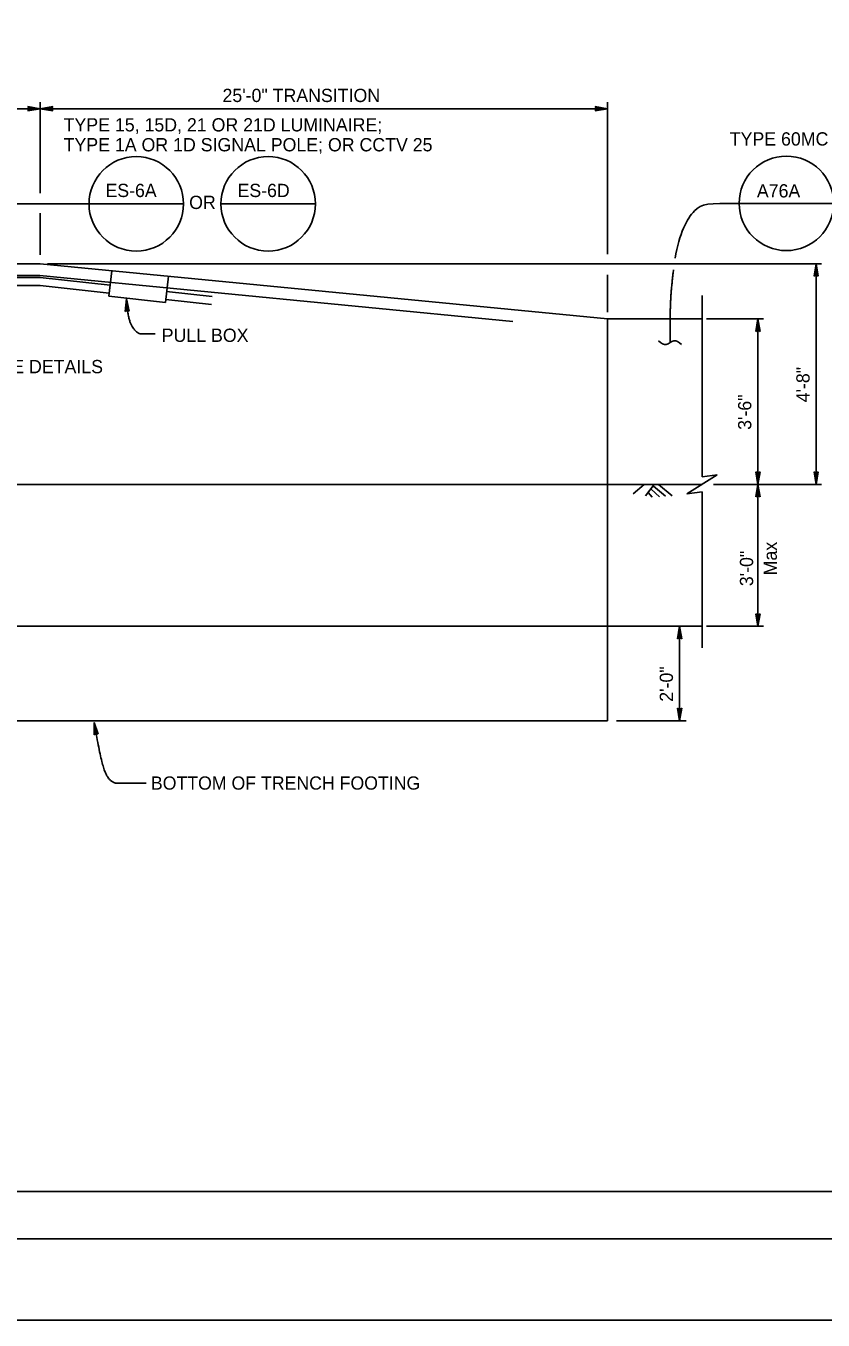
# Model space of a CAD drawing. Extents: x -893 to 867, y -474 to 712.
# Drawn here: x -143 to 279, y -474 to 210 of the extents above; entities that cross this region are included whole.
import ezdxf

# ---------------------------------------------------------------- set-up
doc = ezdxf.new("R2010")
doc.units = 0
for name, color, linetype in [('border_PLOTTING-ELEMENTS', 7, 'Continuous'), ('border_rw_22x34_Cut_Lines', 7, 'Continuous'), ('border_SHEET', 7, 'Continuous'), ('str_Center-Line-A', 7, 'Continuous'), ('str_Concrete-A', 7, 'Continuous'), ('str_Grades-Finish-Grade-A', 7, 'Continuous'), ('str_Misc-Steel-F', 7, 'Continuous'), ('str_Text-A', 7, 'Continuous')]:
    doc.layers.add(name, color=color, linetype=linetype)

msp = doc.modelspace()

# ---------------------------------------------------------------- linework, layer by layer
at = {"layer": 'border_PLOTTING-ELEMENTS'}
for points in [[(-893.45, -474.04), (866.55, -474.04), (866.55, 711.96), (-893.45, 711.96)], [(-863.45, 668.96), (836.55, 668.96), (836.55, -431.04), (-863.45, -431.04)]]:
    msp.add_lwpolyline(points, close=True, dxfattribs=at)
at = {"layer": 'border_rw_22x34_Cut_Lines'}
msp.add_lwpolyline([(-863.45, 668.96), (836.55, 668.96), (836.55, -431.04), (-863.45, -431.04)], close=True, dxfattribs=at)
at = {"layer": 'border_SHEET'}
msp.add_line((811.55, -406.04), (-813.45, -406.04), dxfattribs=at)
at = {"layer": 'str_Center-Line-A'}
for p, q in [((-233, 77.25), (-135.02, 77.25)), ((-135.02, 77.25), (-98.09, 73.15)), ((-335.02, 73.06), (-135.02, 73.06)), ((-135.02, 73.06), (-98.55, 69.01)), ((-68.2, 69.83), (-44.07, 67.15)), ((-68.66, 65.69), (-44.53, 63.01))]:
    msp.add_line(p, q, dxfattribs=at)
at = {"layer": 'str_Concrete-A'}
for p, q in [((-335.02, 84.53), (-135.02, 84.53)), ((-135.02, 84.53), (164.98, 55.36)), ((-97.23, 80.86), (-98.74, 67.38)), ((-67.3, 77.95), (-68.84, 64.06)), ((-98.74, 67.38), (-68.84, 64.06)), ((214.99, 67.68), (214.99, -28.07)), ((164.98, 55.36), (164.98, -157.14)), ((164.98, 55.36), (214.99, 55.36)), ((206.99, -37.07), (222.99, -27.07)), ((222.99, -27.07), (214.99, -28.07)), ((-635.02, -32.14), (164.98, -32.14)), ((164.98, -32.14), (214.99, -32.14)), ((214.99, -36.07), (206.99, -37.07)), ((214.99, -36.07), (214.99, -118.64)), ((164.98, -107.14), (-635.02, -107.14)), ((164.98, -107.14), (214.99, -107.14)), ((-635.02, -157.14), (164.98, -157.14))]:
    msp.add_line(p, q, dxfattribs=at)
at = {"layer": 'str_Grades-Finish-Grade-A'}
for p, q in [((184.29, -32.12), (178.59, -37.2)), ((189.7, -32.16), (185, -38.14)), ((189.23, -33.06), (195.68, -38.36)), ((191.89, -32.18), (199.1, -38.12)), ((186.49, -36.43), (188.56, -38.96)), ((188.06, -34.71), (192.45, -38.71))]:
    msp.add_line(p, q, dxfattribs=at)
at = {"layer": 'str_Misc-Steel-F'}
for p, q in [((-334.72, 78.28), (-135.32, 78.28)), ((-135.32, 78.28), (114.98, 53.94))]:
    msp.add_line(p, q, dxfattribs=at)
at = {"layer": 'str_Text-A'}
for p, q in [((-335.02, 166.53), (-135.02, 166.53)), ((-141.28, 167.08), (-141.61, 167.63)), ((-141.61, 167.63), (-135.02, 166.53)), ((-135.02, 166.53), (-141.61, 165.43)), ((-141.28, 165.98), (-141.61, 165.43)), ((-141.45, 167.36), (-135.02, 166.53)), ((-135.02, 166.53), (-141.45, 165.71)), ((-135.02, 166.53), (-141.28, 167.08)), ((-141.28, 167.08), (-140.94, 166.53)), ((-141.28, 165.98), (-135.02, 166.53)), ((-140.94, 166.53), (-141.28, 165.98)), ((-135.02, 166.53), (-141.11, 166.81)), ((-141.11, 166.26), (-135.02, 166.53)), ((-140.94, 166.53), (-135.02, 166.53)), ((-135.02, 121.87), (-135.02, 170.04)), ((-135.02, 166.53), (-128.43, 167.63)), ((-135.02, 166.53), (-128.6, 167.36)), ((-128.77, 167.08), (-135.02, 166.53)), ((-128.93, 166.81), (-135.02, 166.53)), ((-135.02, 166.53), (164.98, 166.53)), ((-129.1, 166.53), (-135.02, 166.53)), ((-128.43, 165.43), (-135.02, 166.53)), ((-135.02, 166.53), (-128.77, 165.98)), ((-128.6, 165.71), (-135.02, 166.53)), ((-135.02, 166.53), (-128.93, 166.26)), ((-129.1, 166.53), (-128.77, 167.08)), ((-128.77, 165.98), (-129.1, 166.53)), ((-128.77, 167.08), (-128.43, 167.63)), ((-128.77, 165.98), (-128.43, 165.43)), ((158.72, 167.08), (158.39, 167.63)), ((158.39, 167.63), (164.98, 166.53)), ((164.98, 166.53), (158.39, 165.43)), ((158.72, 165.98), (158.39, 165.43)), ((158.55, 167.36), (164.98, 166.53)), ((164.98, 166.53), (158.55, 165.71)), ((164.98, 166.53), (158.72, 167.08)), ((158.72, 167.08), (159.06, 166.53)), ((158.72, 165.98), (164.98, 166.53)), ((159.06, 166.53), (158.72, 165.98)), ((164.98, 166.53), (158.89, 166.81)), ((158.89, 166.26), (164.98, 166.53)), ((159.06, 166.53), (164.98, 166.53)), ((164.98, 89.66), (164.98, 170.04)), ((234.63, 116.47), (284.61, 116.47)), ((-109.27, 116.2), (-226.14, 116.2)), ((-135.02, 89.16), (-135.02, 111.3)), ((-109.27, 116.2), (-59.29, 116.2)), ((-39.5, 116.2), (10.48, 116.2)), ((-131.26, 84.53), (278.17, 84.53)), ((274.29, 77.94), (275.39, 84.53)), ((274.56, 78.11), (275.39, 84.53)), ((275.39, 84.53), (274.84, 78.27)), ((275.39, 84.53), (275.11, 78.44)), ((275.39, 84.53), (275.39, -32.14)), ((275.39, 78.61), (275.39, 84.53)), ((275.39, 84.53), (276.49, 77.94)), ((275.94, 78.27), (275.39, 84.53)), ((275.66, 78.44), (275.39, 84.53)), ((275.39, 84.53), (276.21, 78.11)), ((164.98, 58.87), (164.98, 78.59)), ((274.84, 78.27), (274.29, 77.94)), ((274.84, 78.27), (275.39, 78.61)), ((275.39, 78.61), (275.94, 78.27)), ((275.94, 78.27), (276.49, 77.94)), ((-90.16, 59.28), (-89.52, 65.91)), ((-89.9, 59.47), (-89.52, 65.91)), ((-89.52, 65.91), (-89.64, 59.66)), ((-89.12, 60.03), (-89.52, 65.91)), ((-89.52, 65.91), (-87.98, 59.43)), ((-88.55, 59.73), (-89.52, 65.91)), ((-89.52, 65.91), (-89.38, 59.85)), ((-88.83, 59.88), (-89.52, 65.91)), ((-89.52, 65.91), (-88.26, 59.58)), ((-89.64, 59.66), (-90.16, 59.28)), ((-89.64, 59.66), (-89.12, 60.03)), ((-89.12, 60.03), (-88.55, 59.73)), ((-88.55, 59.73), (-87.98, 59.43)), ((217.41, 55.36), (247.52, 55.36)), ((243.47, 48.77), (244.57, 55.36)), ((243.75, 48.94), (244.57, 55.36)), ((244.57, 55.36), (244.02, 49.11)), ((244.57, 55.36), (244.3, 49.28)), ((244.57, 55.36), (244.57, -32.14)), ((244.57, 49.45), (244.57, 55.36)), ((244.57, 55.36), (245.67, 48.77)), ((245.12, 49.11), (244.57, 55.36)), ((244.85, 49.28), (244.57, 55.36)), ((244.57, 55.36), (245.4, 48.94)), ((244.02, 49.11), (243.47, 48.77)), ((244.02, 49.11), (244.57, 49.45)), ((244.57, 49.45), (245.12, 49.11)), ((245.12, 49.11), (245.67, 48.77)), ((244.02, -25.88), (243.47, -25.54)), ((244.57, -32.14), (243.47, -25.54)), ((244.57, -32.14), (243.75, -25.71)), ((244.02, -25.88), (244.57, -32.14)), ((244.57, -26.22), (244.02, -25.88)), ((244.3, -26.05), (244.57, -32.14)), ((245.67, -25.54), (244.57, -32.14)), ((245.4, -25.71), (244.57, -32.14)), ((244.57, -32.14), (245.12, -25.88)), ((245.12, -25.88), (244.57, -26.22)), ((244.57, -32.14), (244.85, -26.05)), ((244.57, -26.22), (244.57, -32.14)), ((245.12, -25.88), (245.67, -25.54)), ((274.84, -25.88), (274.29, -25.54)), ((275.39, -32.14), (274.29, -25.54)), ((275.39, -32.14), (274.56, -25.71)), ((274.84, -25.88), (275.39, -32.14)), ((275.39, -26.22), (274.84, -25.88)), ((275.11, -26.05), (275.39, -32.14)), ((276.49, -25.54), (275.39, -32.14)), ((276.21, -25.71), (275.39, -32.14)), ((275.39, -32.14), (275.94, -25.88)), ((275.94, -25.88), (275.39, -26.22)), ((275.39, -32.14), (275.66, -26.05)), ((275.39, -26.22), (275.39, -32.14)), ((275.94, -25.88), (276.49, -25.54)), ((221.02, -32.14), (278.17, -32.14)), ((243.47, -38.73), (244.57, -32.14)), ((243.75, -38.56), (244.57, -32.14)), ((244.57, -32.14), (244.02, -38.39)), ((244.57, -32.14), (244.3, -38.22)), ((244.57, -32.14), (244.57, -107.14)), ((244.57, -38.05), (244.57, -32.14)), ((244.57, -32.14), (245.67, -38.73)), ((245.12, -38.39), (244.57, -32.14)), ((244.85, -38.22), (244.57, -32.14)), ((244.57, -32.14), (245.4, -38.56)), ((244.02, -38.39), (243.47, -38.73)), ((244.02, -38.39), (244.57, -38.05)), ((244.57, -38.05), (245.12, -38.39)), ((245.12, -38.39), (245.67, -38.73)), ((244.02, -100.88), (243.47, -100.54)), ((244.57, -107.14), (243.47, -100.54)), ((244.57, -107.14), (243.75, -100.71)), ((244.02, -100.88), (244.57, -107.14)), ((244.57, -101.22), (244.02, -100.88)), ((244.3, -101.05), (244.57, -107.14)), ((245.67, -100.54), (244.57, -107.14)), ((245.4, -100.71), (244.57, -107.14)), ((244.57, -107.14), (245.12, -100.88)), ((245.12, -100.88), (244.57, -101.22)), ((244.57, -107.14), (244.85, -101.05)), ((244.57, -101.22), (244.57, -107.14)), ((245.12, -100.88), (245.67, -100.54)), ((202.03, -113.73), (203.13, -107.14)), ((202.31, -113.56), (203.13, -107.14)), ((203.13, -107.14), (202.58, -113.39)), ((203.13, -107.14), (202.86, -113.22)), ((203.13, -157.14), (203.13, -107.14)), ((203.13, -113.05), (203.13, -107.14)), ((203.13, -107.14), (204.23, -113.73)), ((203.68, -113.39), (203.13, -107.14)), ((203.41, -113.22), (203.13, -107.14)), ((203.13, -107.14), (203.96, -113.56)), ((217.41, -107.14), (247.52, -107.14)), ((202.58, -113.39), (202.03, -113.73)), ((202.58, -113.39), (203.13, -113.05)), ((203.13, -113.05), (203.68, -113.39)), ((203.68, -113.39), (204.23, -113.73)), ((202.58, -150.88), (202.03, -150.54)), ((203.13, -157.14), (202.03, -150.54)), ((204.23, -150.54), (203.13, -157.14)), ((203.68, -150.88), (204.23, -150.54)), ((169.73, -157.14), (206.64, -157.14)), ((203.13, -157.14), (202.31, -150.71)), ((202.58, -150.88), (203.13, -157.14)), ((203.13, -151.22), (202.58, -150.88)), ((202.86, -151.05), (203.13, -157.14)), ((203.96, -150.71), (203.13, -157.14)), ((203.13, -157.14), (203.68, -150.88)), ((203.68, -150.88), (203.13, -151.22)), ((203.13, -157.14), (203.41, -151.05)), ((203.13, -151.22), (203.13, -157.14)), ((-105.58, -163.8), (-106.56, -157.99)), ((-106.55, -164.64), (-106.56, -157.99)), ((-106.56, -157.99), (-104.39, -164.28)), ((-104.98, -164.04), (-106.56, -157.99)), ((-106.56, -157.99), (-106.06, -164.22)), ((-106.31, -164.43), (-106.56, -157.99)), ((-106.56, -157.99), (-105.82, -164.01)), ((-105.28, -163.92), (-106.56, -157.99)), ((-106.56, -157.99), (-104.69, -164.16)), ((-106.06, -164.22), (-106.55, -164.64)), ((-106.06, -164.22), (-105.58, -163.8)), ((-105.58, -163.8), (-104.98, -164.04)), ((-104.98, -164.04), (-104.39, -164.28))]:
    msp.add_line(p, q, dxfattribs=at)
for centre in [(-84.28, 116.2), (-14.51, 116.2), (259.62, 116.47)]:
    msp.add_circle(centre, 24.99, dxfattribs=at)
for points, degree in [([(200.73, 87.4), (202.86, 100.45), (211.37, 116.47), (218.17, 116.47), (234.14, 116.47)], 3), ([(198.05, 42.84), (198.05, 59.49), (198.75, 71.9), (199.87, 81.29)], 2), ([(-89.52, 65.91), (-88.74, 54.5), (-83.75, 47.44), (-79.54, 47.44), (-74.36, 47.44)], 2), ([(192.04, 43.84), (193.37, 42.51), (196.04, 40.64), (200.05, 45.04), (202.72, 43.17), (204.06, 41.84)], 3), ([(-106.56, -157.99), (-102.93, -179.54), (-98.05, -190.2), (-89.67, -190.2), (-79.12, -190.2)], 2)]:
    msp.add_open_spline(points, degree=degree, dxfattribs=at)

# ---------------------------------------------------------------- texts
for s, height, p in [('25\'-0" TRANSITION', 7.02, (-38.66, 170.04)), ('TYPE 15, 15D, 21 OR 21D LUMINAIRE;', 7.02, (-122.7, 154.49)), ('TYPE 1A OR 1D SIGNAL POLE; OR CCTV 25', 7.02, (-122.7, 143.96)), ('TYPE 60MC', 7.02, (229.64, 147.03)), ('ES-6A', 7, (-100.55, 119.8)), ('ES-6D', 7, (-30.69, 119.8)), ('A76A', 7.02, (243.98, 119.59)), ('OR', 7.02, (-56.3, 113.48)), ('PULL BOX', 7.02, (-70.82, 43.21)), ('ANCHORAGE DETAILS', 7.02, (-204.11, 26.65)), ('BOTTOM OF TRENCH FOOTING', 7, (-76.54, -193.55))]:
    msp.add_text(s, height=height, dxfattribs=at).set_placement(p)
for s, p in [('4\'-8"', (271.88, 11.27)), ('3\'-6"', (241.06, -3.31)), ('3\'-0"', (242.01, -85.95)), ('Max', (254.57, -80.25)), ('2\'-0"', (199.62, -147.06))]:
    msp.add_text(s, height=7.02, rotation=90, dxfattribs=at).set_placement(p)

doc.saveas('drawing.dxf')
